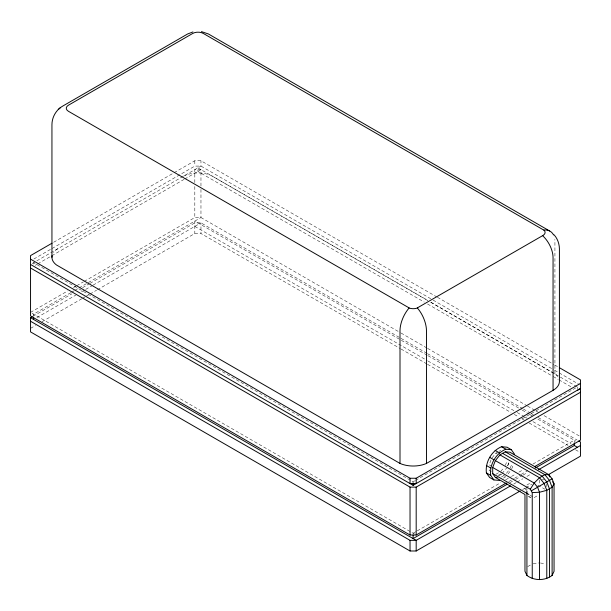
<?xml version="1.0" encoding="UTF-8"?>
<svg xmlns="http://www.w3.org/2000/svg" width="611" height="611" viewBox="0 0 611 611"><rect width="100%" height="100%" fill="white"/><g stroke="black" fill="none" stroke-linecap="round" stroke-linejoin="round"><path stroke-width="0.46" stroke-dasharray="3.06 2.29" d="M491.007 460.037L489.167 464.78L491.252 465.987M505.32 465.406L507.161 460.663M507.68 465.719L509.276 461.603M507.718 465.826L509.559 461.084M510.223 468.156L511.881 463.864M511.659 469.027L513.576 464.085M492.145 457.799L495.865 453.179L498.316 451.758M500.768 471.478L503.953 467.514M502.059 473.556L506.572 468.064M506.427 473.311L508.734 470.439M508.024 473.976L511.338 469.851M58.014 248.616L56.441 249.647A21.759 12.564 0 0 0 53.6 252.488M53.661 242.254L173.356 173.15M174.181 172.676L194.817 160.762L200.966 160.762L436.59 296.801M33.849 259.018L51.187 249.005M52.011 248.532L194.817 166.085L200.966 166.085L432.298 299.642M32.2 263.517L200.966 166.085L200.966 160.762M35.278 265.296L36.927 264.342M37.752 263.86L50.957 256.238M51.782 255.765L183.858 179.512M184.682 179.031L200.966 169.629L200.966 186.538M30.55 312.381L67.699 290.935M73.473 287.598L75.947 286.169M76.78 285.696L83.379 281.877M84.203 281.404L194.817 217.539L200.966 217.539L400.213 332.575M70.823 292.677L33.62 314.153L33.62 315.933M71.647 292.203L74.13 290.767M74.954 290.294L78.261 288.384M79.086 287.903L200.966 217.539L200.966 187.478M33.025 316.277L71.823 293.876M82.554 287.682L89.16 283.871M89.985 283.389L194.817 222.862L200.966 222.862L400.213 337.898M36.927 317.567L75.779 295.136M81.569 291.798L84.876 289.889M85.7 289.408L92.314 285.597M93.139 285.116L200.966 222.862L200.966 233.509L400.213 348.545M30.55 328.351L35.499 325.495M42.106 321.676L81.729 298.802M82.554 298.328L85.028 296.9M85.853 296.419L89.16 294.517M89.985 294.036L96.584 290.225M97.416 289.751L194.817 233.509L200.966 233.509M414.762 480.834L413.105 481.789L411.218 480.704M415.587 480.361L576.555 387.427M499.134 451.292L500.768 450.345M495.865 474.312L499.134 472.425M497.957 475.518L501.226 473.632M499.111 475.633L501.509 474.251L505.091 476.313M501.478 476.939L503.754 475.625M503.418 478.115L505.809 476.733M413.105 533.25L416.412 531.341M417.244 530.86L500.73 482.659M505.694 479.795L510.651 476.931M511.476 476.458L515.615 474.067M518.915 472.158L523.054 469.775M532.968 464.047L574.302 440.187L574.302 441.959M508.764 481.567L513.729 478.703M514.554 478.23L520.335 474.892M521.168 474.411L527.782 470.592M509.826 482.736L514.783 479.872M515.615 479.391L522.222 475.572M523.054 475.098L527.186 472.708M513.729 484.027L516.203 482.598M517.028 482.125L522.817 478.78M526.949 476.397L531.081 474.006M526.926 484.989L530.722 482.797M522.665 489.518L525.147 488.082M525.972 487.609L531.746 484.271M534.19 497.583L538.757 494.948M527.683 566.611L532.242 563.976M183.583 176.159L184.774 175.556A21.759 12.564 0 0 1 211.269 175.556L427.761 300.421M533.151 563.838L539.513 562.853M541.331 479.895L544.057 479.78M200.966 169.629L194.817 169.629L194.817 182.781M528.019 496.269L530.295 497.583L532.632 497.583M540.422 562.998L544.966 563.701M437.423 297.274L553.994 364.576M554.819 365.057L558.126 366.967M433.123 300.116L553.742 369.762M554.574 370.235L579.358 384.548M431.06 302.323L554.925 373.84A21.729 12.548 0 0 1 557.767 376.674M427.57 300.459L197.895 167.857L197.895 171.408L424.263 302.101M430.64 302.239L578.533 387.618M427.57 304.011L552.321 376.032M553.154 376.513L558.11 379.378M558.935 379.851L571.323 387.007M401.045 333.056L426.669 347.85M427.501 348.331L526.713 405.612M527.537 406.086L534.976 410.386M535.801 410.859L539.108 412.769M544.073 415.633L580.45 436.636M401.045 338.379L426.669 353.173M427.501 353.654L522.573 408.545M523.406 409.026L530.02 412.845M530.844 413.319L533.327 414.747M538.283 417.611L577.143 440.05M427.142 355.22L194.817 221.09L194.817 233.509M427.967 355.694L521.389 409.637M522.214 410.111L528.828 413.93M529.661 414.411L532.968 416.32M537.924 419.184L575.837 441.073M194.817 226.414L427.142 360.543M427.967 361.017L513.95 410.661M517.257 412.57L523.871 416.389M524.696 416.87L527.178 418.298M532.968 421.643L570.995 443.601M401.045 349.026L426.669 363.82M427.501 364.301L511.002 412.509M514.309 414.418L518.441 416.809M521.748 418.718L524.23 420.147M529.187 423.011L568.047 445.442M575.486 449.742L580.45 452.606M495.865 453.179L497.255 453.981M537.871 485.165L544.836 489.19M491.252 471.646L489.167 470.439L489.167 468.553M530.157 495.254L532.578 496.651M410.393 480.223L33.62 262.699L33.62 265.357M32.085 313.267L415.411 534.579M526.438 490.442L524.971 488.365L524.971 490.121M529.584 496.048L530.295 497.583M577.38 386.954L577.38 388.726M554.925 373.84L554.925 241.238A21.362 13.48 -54.9 0 0 554.849 239.481M546.784 483.828L546.784 486.692M539.513 479.971L539.513 484.363M526.926 486.852L526.926 490.587M194.817 160.762L194.817 166.085M194.817 186.538L194.817 217.539"/><path stroke-width="0.92" d="M499.424 480.414L493.894 479.925L489.594 477.443L486.394 472.899C485.058 462.122 491.511 450.949 501.509 446.725L507.038 447.214L511.338 449.704L514.538 454.24M493.894 479.925L490.702 475.381C489.358 464.604 495.811 453.431 505.809 449.207L511.338 449.704M492.687 467.476L495.345 460.618L499.958 454.882L505.282 451.804L509.887 452.216L548.731 474.648L552.107 478.841L554.055 483.866L554.055 571.247L552.107 575.447C544.897 580.908 534.136 580.908 526.926 575.447L524.971 571.247L524.971 494.513L495.345 477.405L492.687 473.617L492.687 467.476L530.295 489.19L532.242 492.565L532.242 578.518M530.295 489.19L534.19 483.041L539.513 477.718L544.836 474.648L548.731 474.648L549.801 476.954M192.954 31.94L187.653 33.964L62.994 105.932C56.273 109.613 51.95 117.052 51.943 124.697L51.943 257.3M58.274 109.468L59.45 108.46M59.573 108.353L60.649 107.421M542.621 235.655L543.569 235.029A7.416 4.285 0 0 0 544.111 230.286L203.295 33.429A7.454 4.3 0 0 0 192.755 33.429L68.44 105.207A7.454 4.3 0 0 0 68.44 111.286L409.53 308.135A7.416 4.285 0 0 0 416.946 308.135L542.621 235.655A21.354 12.724 58.3 0 1 553.054 257.75L553.054 390.345L426.47 463.428A21.729 12.548 0 0 1 400.006 463.428L56.441 264.945A21.759 12.564 0 0 1 52.134 255.658M52.011 243.209L30.55 255.597L30.55 315.933L410.034 535.022L416.183 535.022L506.282 483.003M520.19 490.946L416.183 550.992L410.034 550.992L30.55 331.903L30.55 317.705L32.2 316.75M30.55 259.148L410.034 478.245L416.183 478.245L580.45 383.403M579.411 389.016L577.38 390.498M30.55 264.471L413.105 485.34L580.183 388.573M30.55 268.023L410.034 487.112L416.183 487.112L580.45 392.277M534.388 466.773L580.45 440.187L580.45 379.851L559.783 367.921M507.344 484.164L413.105 538.574L413.105 535.022M535.45 467.942L574.302 445.511L577.38 447.283M510.422 485.936L416.183 540.345L410.034 540.345L30.55 321.256M538.528 469.714L580.45 445.511M548.258 474.739L580.45 456.157L580.45 441.959L578.793 441.005M531.532 490.725L552.107 478.841M532.242 492.565L539.513 492.26L546.784 490.312L552.107 487.242L554.055 483.866L552.596 481.789M495.345 477.405L497.194 477.573M201.454 31.619L208.397 33.964L549.633 230.973M501.509 446.725L505.809 449.207M505.282 451.804L544.836 474.648L549.449 480.383L552.107 487.242L552.107 575.447M502.616 453.347L542.178 476.183L546.784 481.919L549.449 488.777L549.449 576.983M495.124 450.406L499.424 452.896M499.958 454.882L539.513 477.718L544.126 483.454L546.784 490.312L546.784 578.518M489.594 457.288L493.894 459.778M495.345 460.618L534.19 483.041L537.565 487.242L539.513 492.26L539.513 579.648M486.394 465.521L490.702 468.003M492.687 473.617L528.874 494.513M486.394 472.899L490.702 475.381M30.55 317.705L416.183 540.345L416.183 550.992M554.116 234.83C557.553 238.641 559.34 243.774 559.416 248.876L559.416 381.478A21.729 12.548 0 0 1 553.054 390.345M574.302 442.845L574.302 445.511M526.926 491.137L526.926 575.447M426.47 463.428L426.47 330.826A21.362 11.067 64.6 0 0 417.359 307.982M416.183 478.245L416.183 483.568L410.034 483.568L410.034 478.245M416.183 487.112L416.183 535.022M413.105 482.675L413.105 485.34M410.034 487.112L410.034 535.022M410.034 540.345L410.034 550.992M400.006 463.428L400.006 330.826A21.362 11.067 -64.6 0 1 409.118 307.982M33.62 317.705L33.62 319.477M543.828 230.057A21.362 13.48 -54.9 0 1 553.551 234.922"/></g></svg>
